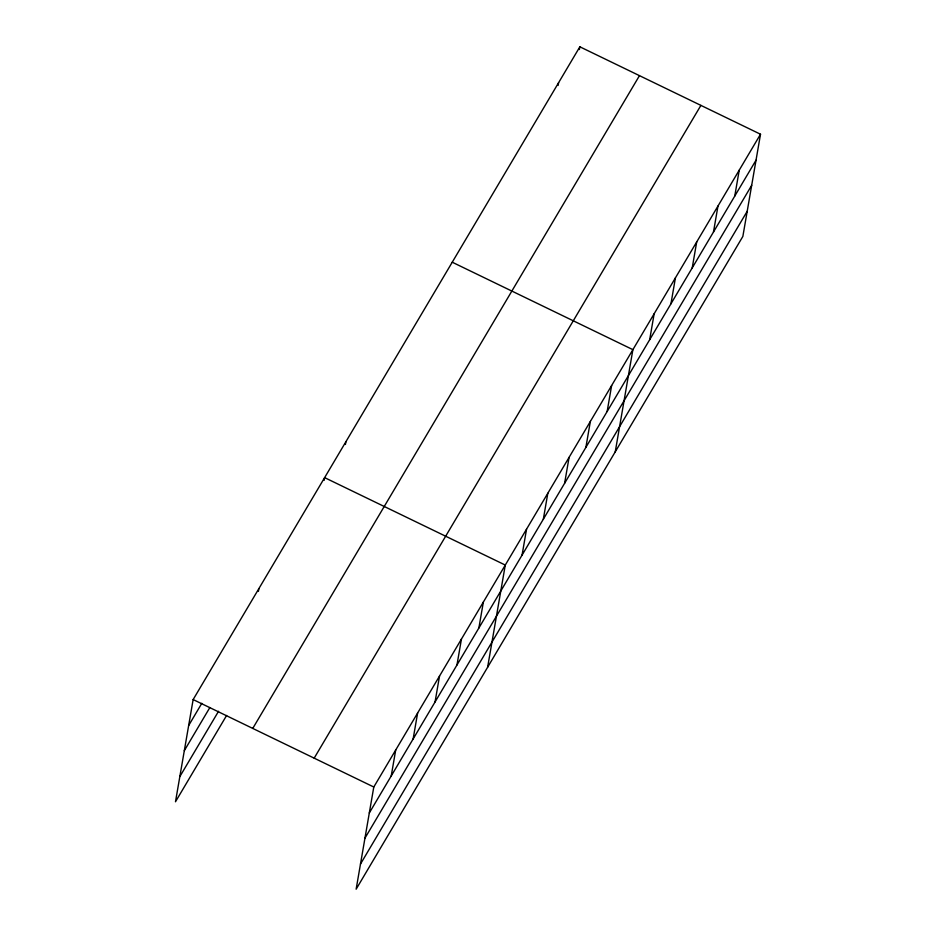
<?xml version="1.0" encoding="UTF-8"?>
<svg xmlns="http://www.w3.org/2000/svg" width="936" height="936" viewBox="0 0 936 936"><rect width="100%" height="100%" fill="white"/><g stroke="black" fill="none" stroke-linecap="round" stroke-linejoin="round"><path stroke-width="1.4" d="M760.512 134.234L373.792 787.012L356.136 889.2L742.856 236.434L760.512 134.234L579.864 46.8L193.144 699.566L175.488 801.766L226.617 715.455M258.406 591.33L258.886 588.592M324.149 480.355L324.628 477.629L505.276 565.063L487.621 667.263M345.419 444.46L345.899 441.722M391.225 775.956L395.706 750.017M413.139 738.972L417.62 713.021M435.053 701.977L439.534 676.038M456.967 664.993L461.448 639.042M558.113 85.433L558.593 82.707M478.881 627.997L483.362 602.059M579.384 49.526L579.864 46.8M522.066 555.106L526.547 529.168M543.336 519.211L547.817 493.26M564.607 483.304L569.088 457.365M585.877 447.396L590.359 421.457M607.148 411.501L611.629 385.55M615.245 451.842L632.888 349.654L452.24 262.209M649.678 339.698L654.159 313.747M670.948 303.79L675.429 277.852M692.219 267.895L696.7 241.944M713.489 231.988L717.97 206.049M734.76 196.08L739.241 170.141M188.662 725.517L201.813 703.322M184.31 750.672L209.875 707.522M179.841 776.599L218.556 711.255M252.755 728.419L639.475 75.652M314.18 758.148L700.9 105.382M369.31 812.951L756.031 160.185M364.97 838.118L751.678 185.34M360.489 864.033L747.209 211.267M193.144 699.566L373.792 787.012"/></g></svg>
